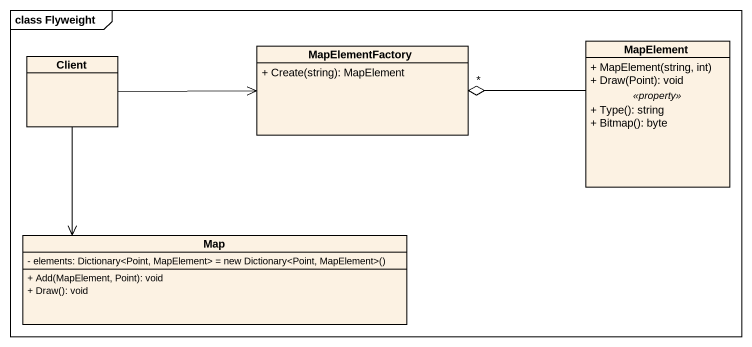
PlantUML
@startuml
mainframe class Flyweight
hide circle
hide empty members
skinparam classAttributeIconSize 0
class Client
class MapElementFactory {
  + Create(string): MapElement
}
class MapElement {
  + MapElement(string, int)
  + Draw(Point): void
  .. <<property>> ..
  + Type(): string
  + Bitmap(): byte
}
class "Map" as Map_ {
  {field} - elements: Dictionary<Point, MapElement> = new Dictionary<Point, MapElement>()
  + Add(MapElement, Point): void
  + Draw(): void
}
Client -right-> MapElementFactory
Client --> Map_
MapElement -left-o "*" MapElementFactory
@enduml
